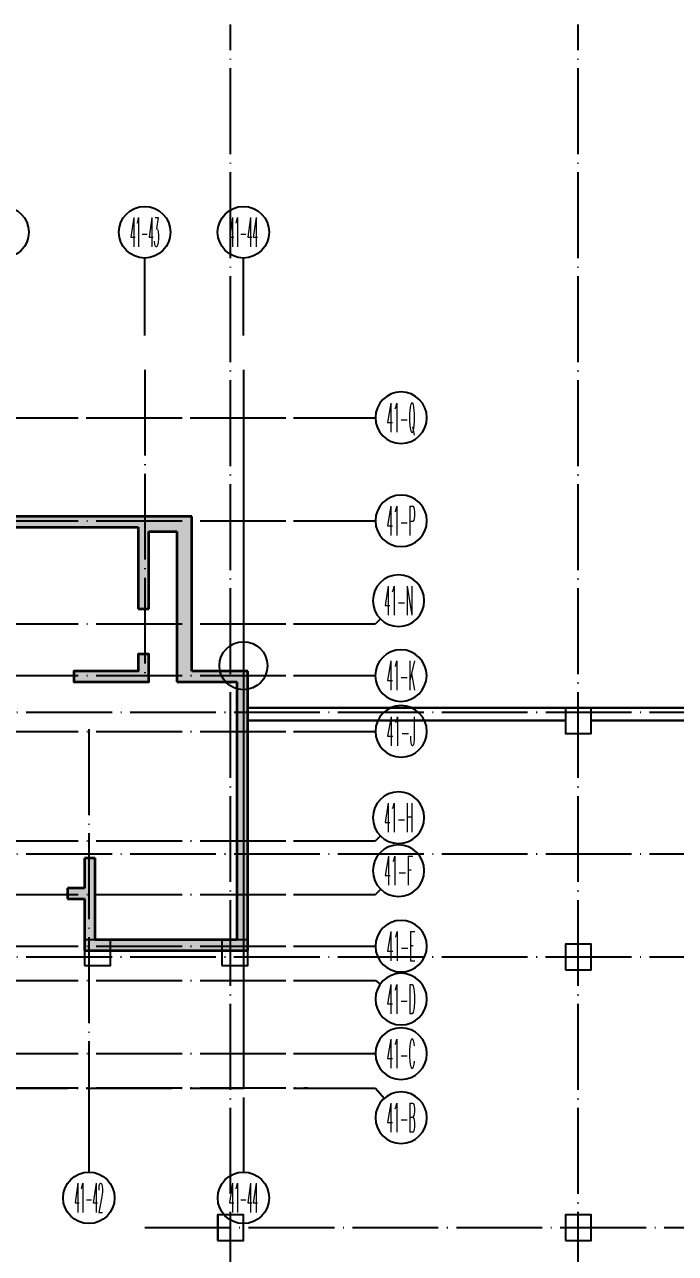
# Model space of a CAD drawing. Extents: x 115549 to 768939, y -502199 to 402497.
# Drawn here: x 383085 to 398247, y -336622 to -308022 of the extents above; entities that cross this region are included whole.
import ezdxf
from ezdxf.enums import TextEntityAlignment as Align

# ---------------------------------------------------------------- set-up
doc = ezdxf.new("R2010")
doc.units = 0
doc.header["$LTSCALE"] = 1000
doc.header["$MEASUREMENT"] = 0
doc.linetypes.add('DOTE', pattern=[2.42, 2, -0.2, 0.02, -0.2])
for name, color, linetype in [('AXIS', 3, 'Continuous'), ('AXIS_TEXT', 7, 'Continuous'), ('COLUMN', 9, 'Continuous'), ('DOTE', 16, 'DOTE')]:
    doc.layers.add(name, color=color, linetype=linetype)
for name, color, linetype, lineweight in [('renWALL', 8, 'Continuous', 9), ('WALL', 150, 'Continuous', 30), ('主楼剪力墙', 212, 'Continuous', 5), ('砼墙', 3, 'Continuous', 35)]:
    doc.layers.add(name, color=color, linetype=linetype, lineweight=lineweight)
doc.styles.add('_TCH_AXIS', font='COMPLEX', dxfattribs={"bigfont": 'GBCBIG'})
doc.styles.add('COMPLEX', font='COMPLEX')

# ---------------------------------------------------------------- blocks, each defined once
blk = doc.blocks.new('qiangzh3333')
at = {"layer": 'COLUMN', "color": 8}
blk.add_lwpolyline([(503200301, 3697180597), (503200301, 3697179997), (503200901, 3697179997), (503200901, 3697180597)], dxfattribs=at)
for points in [[(503189101, 3697174596), (503189701, 3697174596), (503189701, 3697175196), (503189101, 3697175196)], [(503192301, 3697174596), (503192901, 3697174596), (503192901, 3697175196), (503192301, 3697175196)], [(503200301, 3697174496), (503200901, 3697174496), (503200901, 3697175096), (503200301, 3697175096)], [(503192201, 3697168196), (503192801, 3697168196), (503192801, 3697168796), (503192201, 3697168796)], [(503200301, 3697168196), (503200901, 3697168196), (503200901, 3697168796), (503200301, 3697168796)]]:
    blk.add_lwpolyline(points, close=True, dxfattribs=at)
at = {"layer": 'WALL', "color": 8}
blk.add_lwpolyline([(503200301, 3697180296), (503192901, 3697180296), (503192901, 3697180596), (503200301, 3697180596), (503200301, 3697180597), (503200901, 3697180597), (503200901, 3697180596), (503207101, 3697180596), (503207101, 3697180296), (503200901, 3697180296)], dxfattribs=at)
blk = doc.blocks.new('zhuloujlqtiangchong')
at = {"layer": '主楼剪力墙'}
h = blk.add_hatch(color=253, dxfattribs=at)
h.dxf.hatch_style = 1
h.paths.add_polyline_path([(779472, 656801), (779472, 654901), (779472, 654551), (779472, 652701), (779472, 650801), (779272, 650801), (779272, 652701), (779272, 654551), (779272, 654901), (779272, 656801)], flags=16)
h.paths.add_polyline_path([(782022, 657451), (781772, 657451), (781772, 656801), (783172, 656801), (783522, 656801), (783522, 657051), (783172, 657051), (782022, 657051)], flags=17)
h.paths.add_polyline_path([(786772, 651751), (786772, 652001), (786372, 652001), (786372, 653501), (786172, 653501), (786172, 651751)], flags=17)
h.paths.add_polyline_path([(791822, 651851), (791822, 652351), (791822, 652751), (794772, 652751), (794772, 652951), (791572, 652951), (791572, 652351), (791572, 651851), (791572, 651001), (791822, 651001)], flags=17)
h.paths.add_polyline_path([(794872, 647251), (794872, 648051), (795272, 648051), (795272, 648301), (794872, 648301), (794872, 649001), (794622, 649001), (794622, 648151), (794622, 647501), (794272, 647501), (792172, 647501), (791822, 647501), (791822, 649001), (791572, 649001), (791572, 647251), (792172, 647251), (794272, 647251)])
h.paths.add_polyline_path([(803422, 655151), (803422, 655751), (800622, 655751), (800622, 655551), (803172, 655551), (803172, 655151), (803172, 653501), (803172, 653101), (803172, 651751), (804172, 651751), (804172, 652001), (803422, 652001), (803422, 653101), (803422, 653501)], flags=17)
h.paths.add_polyline_path([(798372, 647251), (798972, 647251), (801472, 647251), (802072, 647251), (802072, 649001), (802072, 650651), (802072, 651001), (802072, 651851), (802072, 652601), (802072, 653201), (800372, 653201), (798472, 653201), (798472, 653001), (800372, 653001), (801822, 653001), (801822, 652601), (801822, 651851), (801822, 651001), (801822, 650651), (801822, 649001), (801822, 647501), (801472, 647501), (798972, 647501), (798622, 647501), (798622, 648151), (798622, 649001), (798372, 649001), (798372, 648301), (797972, 648301), (797972, 648051), (798372, 648051)])
h.paths.add_polyline_path([(803272, 657551), (803272, 657751), (800722, 657751), (800722, 658251), (798322, 658251), (798322, 658851), (798122, 658851), (798122, 658051), (800522, 658051), (800522, 657551)], flags=17)
h.paths.add_polyline_path([(792922, 657851), (795622, 657851), (795622, 659351), (795422, 659351), (795422, 658051), (792722, 658051), (792722, 657751), (790172, 657751), (790172, 657551), (792922, 657551)], flags=17)
h.paths.add_polyline_path([(790272, 651751), (790272, 652851), (790272, 653501), (790272, 655151), (790272, 655551), (792822, 655551), (793572, 655551), (793572, 655751), (792822, 655751), (790022, 655751), (790022, 655151), (790022, 653501), (790022, 652851), (790022, 652001), (789272, 652001), (789272, 651751)], flags=17)
h.paths.add_polyline_path([(807272, 651751), (807272, 653501), (807072, 653501), (807072, 652001), (806672, 652001), (806672, 651751)], flags=17)
h.paths.add_polyline_path([(810272, 656801), (811672, 656801), (811672, 657451), (811422, 657451), (811422, 657051), (810272, 657051), (809922, 657051), (809922, 656801)], flags=17)
h.paths.add_polyline_path([(776972, 657451), (776722, 657451), (776722, 657051), (775572, 657051), (775222, 657051), (775222, 656801), (775572, 656801), (776972, 656801)], flags=17)
h.paths.add_polyline_path([(772572, 651751), (772572, 653501), (772372, 653501), (772372, 652001), (771972, 652001), (771972, 651751)], flags=17)
h.paths.add_polyline_path([(768722, 655751), (765922, 655751), (765172, 655751), (765172, 655551), (765922, 655551), (768472, 655551), (768472, 655151), (768472, 653501), (768472, 652851), (768472, 651751), (769472, 651751), (769472, 652001), (768722, 652001), (768722, 652851), (768722, 653501), (768722, 655151)], flags=17)
h.paths.add_polyline_path([(767172, 651851), (767172, 652351), (767172, 652951), (763972, 652951), (763972, 652751), (766922, 652751), (766922, 652351), (766922, 651851), (766922, 651001), (767172, 651001)], flags=17)
h.paths.add_polyline_path([(767172, 647251), (767172, 649001), (766922, 649001), (766922, 647501), (764472, 647501), (764122, 647501), (764122, 648151), (764122, 649001), (763872, 649001), (763872, 648301), (763472, 648301), (763472, 648051), (763872, 648051), (763872, 647251), (764472, 647251)])
h.paths.add_polyline_path([(755572, 655151), (755572, 655551), (758122, 655551), (758122, 655751), (755322, 655751), (755322, 655151), (755322, 653501), (755322, 653101), (755322, 652001), (754572, 652001), (754572, 651751), (755572, 651751), (755572, 653101), (755572, 653501)], flags=17)
h.paths.add_polyline_path([(756672, 647251), (759772, 647251), (760372, 647251), (760372, 648051), (760772, 648051), (760772, 648301), (760372, 648301), (760372, 649001), (760122, 649001), (760122, 648151), (760122, 647501), (759772, 647501), (756922, 647501), (756922, 649001), (756672, 649001)])
h.paths.add_polyline_path([(756922, 652601), (756922, 653001), (758372, 653001), (760272, 653001), (760272, 653201), (758372, 653201), (756672, 653201), (756672, 652601), (756672, 651851), (756672, 651001), (756922, 651001), (756922, 651851)], flags=17)
h.paths.add_polyline_path([(758222, 657551), (758222, 658051), (760622, 658051), (760622, 658851), (760422, 658851), (760422, 658251), (758022, 658251), (758022, 657751), (755472, 657751), (755472, 657551)], flags=17)
h.paths.add_polyline_path([(766022, 658051), (763322, 658051), (763322, 659351), (763122, 659351), (763122, 657851), (765822, 657851), (765822, 657551), (768572, 657551), (768572, 657751), (766022, 657751)], flags=17)
h.paths.add_polyline_path([(752072, 651751), (752072, 652001), (751672, 652001), (751672, 653501), (751472, 653501), (751472, 651751)], flags=17)
h.paths.add_polyline_path([(748822, 656801), (748822, 657051), (748472, 657051), (747322, 657051), (747322, 657451), (747072, 657451), (747072, 656801), (748472, 656801)], flags=17)
h.paths.add_polyline_path([(744772, 656401), (742021, 656401), (742021, 655701), (742271, 655701), (742271, 656101), (744772, 656101), (744772, 655451), (744772, 654901), (744772, 654551), (744772, 653101), (744772, 652701), (744772, 650801), (742271, 650801), (742271, 654501), (742021, 654501), (742021, 650551), (744872, 650551), (745372, 650551), (748572, 650551), (748572, 651751), (748972, 651751), (748972, 652001), (748572, 652001), (748572, 652701), (748322, 652701), (748322, 651851), (748322, 650801), (745372, 650801), (745022, 650801), (745022, 652701), (745022, 653101), (745022, 654551), (745022, 654901), (745022, 655451), (745022, 656101), (745022, 656801), (745372, 656801), (746422, 656801), (746422, 660301), (747072, 660301), (747072, 658501), (747322, 658501), (747322, 660401), (748072, 660401), (750472, 660401), (752272, 660401), (752272, 657051), (751872, 657051), (751872, 656801), (752522, 656801), (752522, 660401), (752872, 660401), (755472, 660401), (757622, 660401), (758222, 660401), (758222, 662851), (760422, 662851), (760422, 662451), (760622, 662451), (760622, 662851), (763222, 662851), (765322, 662851), (765822, 662851), (765822, 661331), (765822, 660401), (766422, 660401), (766822, 660401), (768572, 660401), (768572, 660651), (766822, 660651), (766422, 660651), (766072, 660651), (766072, 661331), (766072, 662726), (766697, 662726), (766697, 661201), (768572, 661201), (771522, 661201), (771522, 660651), (771172, 660651), (771172, 660401), (771522, 660401), (771522, 656801), (772172, 656801), (772172, 657051), (771772, 657051), (771772, 660401), (773572, 660401), (775972, 660401), (776722, 660401), (776722, 658501), (776972, 658501), (776972, 660301), (777622, 660301), (777622, 656801), (778672, 656801), (779022, 656801), (779022, 654901), (779022, 654551), (779022, 652701), (779022, 650801), (778672, 650801), (775722, 650801), (775722, 651851), (775722, 652701), (775472, 652701), (775472, 652001), (775072, 652001), (775072, 651751), (775472, 651751), (775472, 650551), (778672, 650551), (779172, 650551), (779572, 650551), (780072, 650551), (783272, 650551), (783272, 651751), (783672, 651751), (783672, 652001), (783272, 652001), (783272, 652701), (783022, 652701), (783022, 651851), (783022, 650801), (780072, 650801), (779722, 650801), (779722, 652701), (779722, 654551), (779722, 654901), (779722, 656801), (780072, 656801), (781122, 656801), (781122, 660301), (781772, 660301), (781772, 658501), (782022, 658501), (782022, 660401), (782772, 660401), (785172, 660401), (786972, 660401), (786972, 657051), (786572, 657051), (786572, 656801), (787222, 656801), (787222, 660401), (787572, 660401), (787572, 660651), (787222, 660651), (787222, 661201), (790172, 661201), (792047, 661201), (792047, 662726), (792672, 662726), (792672, 661331), (792672, 660651), (792322, 660651), (791922, 660651), (790172, 660651), (790172, 660401), (791922, 660401), (792322, 660401), (792922, 660401), (792922, 661331), (792922, 662851), (793422, 662851), (795522, 662851), (798122, 662851), (798122, 662451), (798322, 662451), (798322, 662851), (800522, 662851), (800522, 660401), (801122, 660401), (803272, 660401), (805872, 660401), (806222, 660401), (806222, 656801), (806872, 656801), (806872, 657051), (806472, 657051), (806472, 660401), (808272, 660401), (810672, 660401), (811422, 660401), (811422, 658501), (811672, 658501), (811672, 660301), (812322, 660301), (812322, 656801), (813372, 656801), (813722, 656801), (813722, 655903), (813722, 655451), (813722, 654901), (813722, 654551), (813722, 653101), (813722, 652701), (813722, 650801), (810422, 650801), (810422, 651851), (810422, 652701), (810172, 652701), (810172, 652001), (809772, 652001), (809772, 651751), (810172, 651751), (810172, 650551), (813972, 650551), (813972, 652701), (813972, 653101), (813972, 654551), (813972, 654901), (813972, 655451), (813972, 657051), (813372, 657051), (812672, 657051), (812672, 660651), (811572, 660651), (810672, 660651), (808272, 660651), (806372, 660651), (805872, 660651), (803272, 660651), (801122, 660651), (800822, 660651), (800822, 663151), (798222, 663151), (795522, 663151), (793422, 663151), (792672, 663151), (792672, 663076), (791697, 663076), (791697, 661451), (790172, 661451), (786972, 661451), (786972, 660651), (785172, 660651), (782772, 660651), (781872, 660651), (780772, 660651), (780772, 657051), (780072, 657051), (779572, 657051), (779172, 657051), (778672, 657051), (777972, 657051), (777972, 660651), (776872, 660651), (775972, 660651), (773572, 660651), (771772, 660651), (771772, 661451), (768572, 661451), (767047, 661451), (767047, 663076), (766072, 663076), (766072, 663151), (765322, 663151), (763222, 663151), (760522, 663151), (757922, 663151), (757922, 660651), (757622, 660651), (755472, 660651), (752872, 660651), (752372, 660651), (750472, 660651), (748072, 660651), (747172, 660651), (746072, 660651), (746072, 657051), (745372, 657051), (744772, 657051)])
blk = doc.blocks.new('_AXISO')
blk.add_circle((0, 0), 0.5)
at = {"layer": 'AXIS_TEXT', "style": 'COMPLEX', "width": 1.041667}
blk.add_attdef('A', text='', height=0.56, dxfattribs=at).set_placement((-0.25, -0.28), (0.25, -0.28), align=Align.FIT)
blk = doc.blocks.new('asdgaaa')
at = {"layer": 'AXIS'}
for p, q in [((1178746, 1265416), (1178746, 1263878)), ((1182346, 1265416), (1182346, 1263878))]:
    blk.add_line(p, q, dxfattribs=at)
ref = blk.add_blockref('_AXISO', (1178746, 1263278), dxfattribs=dict(at, xscale=1200, yscale=1200, zscale=1200))
ref.add_attrib('A', '41-42', dxfattribs={"layer": 'AXIS_TEXT', "height": 678.8, "style": '_TCH_AXIS', "width": 0.216495}).set_placement((1178406, 1262939), (1179085, 1262939), align=Align.FIT)
ref = blk.add_blockref('_AXISO', (1182346, 1263278), dxfattribs=dict(at, xscale=1200, yscale=1200, zscale=1200))
ref.add_attrib('A', '41-44', dxfattribs={"layer": 'AXIS_TEXT', "height": 678.8, "style": '_TCH_AXIS', "width": 0.212121}).set_placement((1182006, 1262939), (1182685, 1262939), align=Align.FIT)
blk = doc.blocks.new('42-2')
at = {"layer": 'AXIS'}
for p, q in [((2328912, -1134757), (2330819, -1134757)), ((2328912, -1137157), (2330819, -1137157)), ((2328912, -1139557), (2330819, -1139557)), ((2330936, -1139440), (2330819, -1139557)), ((2328912, -1140757), (2330819, -1140757)), ((2328912, -1142057), (2330819, -1142057)), ((2330936, -1144490), (2330819, -1144607)), ((2328912, -1144607), (2330819, -1144607)), ((2328912, -1145857), (2330819, -1145857)), ((2330945, -1145731), (2330819, -1145857)), ((2328912, -1147057), (2330819, -1147057)), ((2328912, -1147857), (2330819, -1147857)), ((2330819, -1147857), (2330932, -1147938)), ((2328912, -1149557), (2330819, -1149557)), ((2328912, -1150357), (2330819, -1150357)), ((2330819, -1150357), (2331026, -1150595))]:
    blk.add_line(p, q, dxfattribs=at)
ref = blk.add_blockref('_AXISO', (2331419, -1134757), dxfattribs=dict(at, xscale=-1200, yscale=1200, zscale=1200))
ref.add_attrib('A', '41-Q', dxfattribs={"layer": 'AXIS_TEXT', "height": 678.8, "style": '_TCH_AXIS', "width": 0.269231}).set_placement((2331079, -1135096), (2331758, -1135096), align=Align.FIT)
ref = blk.add_blockref('_AXISO', (2331419, -1137157), dxfattribs=dict(at, xscale=-1200, yscale=1200, zscale=1200))
ref.add_attrib('A', '41-P', dxfattribs={"layer": 'AXIS_TEXT', "height": 678.8, "style": '_TCH_AXIS', "width": 0.265823}).set_placement((2331079, -1137496), (2331758, -1137496), align=Align.FIT)
ref = blk.add_blockref('_AXISO', (2331360, -1139015), dxfattribs=dict(at, xscale=-1200, yscale=1200, zscale=1200))
ref.add_attrib('A', '41-N', dxfattribs={"layer": 'AXIS_TEXT', "height": 678.8, "style": '_TCH_AXIS', "width": 0.259259}).set_placement((2331021, -1139355), (2331700, -1139355), align=Align.FIT)
ref = blk.add_blockref('_AXISO', (2331415, -1140758), dxfattribs=dict(at, xscale=-1200, yscale=1200, zscale=1200))
ref.add_attrib('A', '41-K', dxfattribs={"layer": 'AXIS_TEXT', "height": 678.8, "style": '_TCH_AXIS', "width": 0.259259}).set_placement((2331075, -1141097), (2331754, -1141097), align=Align.FIT)
ref = blk.add_blockref('_AXISO', (2331419, -1142057), dxfattribs=dict(at, xscale=-1200, yscale=1200, zscale=1200))
ref.add_attrib('A', '41-J', dxfattribs={"layer": 'AXIS_TEXT', "height": 678.8, "style": '_TCH_AXIS', "width": 0.287671}).set_placement((2331079, -1142396), (2331758, -1142396), align=Align.FIT)
ref = blk.add_blockref('_AXISO', (2331360, -1144065), dxfattribs=dict(at, xscale=-1200, yscale=1200, zscale=1200))
ref.add_attrib('A', '41-H', dxfattribs={"layer": 'AXIS_TEXT', "height": 678.8, "style": '_TCH_AXIS', "width": 0.256098}).set_placement((2331021, -1144405), (2331700, -1144405), align=Align.FIT)
ref = blk.add_blockref('_AXISO', (2331360, -1145298), dxfattribs=dict(at, xscale=-1200, yscale=1200, zscale=1200))
ref.add_attrib('A', '41-F', dxfattribs={"layer": 'AXIS_TEXT', "height": 678.8, "style": '_TCH_AXIS', "width": 0.269231}).set_placement((2331021, -1145637), (2331700, -1145637), align=Align.FIT)
ref = blk.add_blockref('_AXISO', (2331419, -1147057), dxfattribs=dict(at, xscale=-1200, yscale=1200, zscale=1200))
ref.add_attrib('A', '41-E', dxfattribs={"layer": 'AXIS_TEXT', "height": 678.8, "style": '_TCH_AXIS', "width": 0.269231}).set_placement((2331079, -1147396), (2331758, -1147396), align=Align.FIT)
ref = blk.add_blockref('_AXISO', (2331419, -1148288), dxfattribs=dict(at, xscale=-1200, yscale=1200, zscale=1200))
ref.add_attrib('A', '41-D', dxfattribs={"layer": 'AXIS_TEXT', "height": 678.8, "style": '_TCH_AXIS', "width": 0.265823}).set_placement((2331079, -1148627), (2331758, -1148627), align=Align.FIT)
ref = blk.add_blockref('_AXISO', (2331419, -1149557), dxfattribs=dict(at, xscale=-1200, yscale=1200, zscale=1200))
ref.add_attrib('A', '41-C', dxfattribs={"layer": 'AXIS_TEXT', "height": 678.8, "style": '_TCH_AXIS', "width": 0.272727}).set_placement((2331079, -1149896), (2331758, -1149896), align=Align.FIT)
ref = blk.add_blockref('_AXISO', (2331419, -1151049), dxfattribs=dict(at, xscale=-1200, yscale=1200, zscale=1200))
ref.add_attrib('A', '41-B', dxfattribs={"layer": 'AXIS_TEXT', "height": 678.8, "style": '_TCH_AXIS', "width": 0.265823}).set_placement((2331079, -1151388), (2331758, -1151388), align=Align.FIT)
blk = doc.blocks.new('41-3')
at = {"layer": 'AXIS'}
for p, q in [((2324876, -1135068), (2324876, -1133267)), ((2327176, -1135068), (2327176, -1133267))]:
    blk.add_line(p, q, dxfattribs=at)
ref = blk.add_blockref('_AXISO', (2321576, -1132667), dxfattribs=dict(at, xscale=1200, yscale=1200, zscale=1200))
ref.add_attrib('A', '41-41', dxfattribs={"layer": 'AXIS_TEXT', "height": 678.8, "style": '_TCH_AXIS', "width": 0.228261}).set_placement((2321237, -1133006), (2321915, -1133006), align=Align.FIT)
ref = blk.add_blockref('_AXISO', (2324876, -1132667), dxfattribs=dict(at, xscale=1200, yscale=1200, zscale=1200))
ref.add_attrib('A', '41-43', dxfattribs={"layer": 'AXIS_TEXT', "height": 678.8, "style": '_TCH_AXIS', "width": 0.216495}).set_placement((2324537, -1133006), (2325215, -1133006), align=Align.FIT)
ref = blk.add_blockref('_AXISO', (2327176, -1132667), dxfattribs=dict(at, xscale=1200, yscale=1200, zscale=1200))
ref.add_attrib('A', '41-44', dxfattribs={"layer": 'AXIS_TEXT', "height": 678.8, "style": '_TCH_AXIS', "width": 0.212121}).set_placement((2326837, -1133006), (2327515, -1133006), align=Align.FIT)
blk = doc.blocks.new('gangjinhunningtuqiang')
at = {"layer": '砼墙', "color": 8}
for p, q in [((810672, 660651), (808272, 660651)), ((808272, 660401), (810672, 660401)), ((811572, 660651), (810672, 660651)), ((810672, 660401), (811422, 660401)), ((811422, 660401), (811422, 658501)), ((812672, 660651), (811572, 660651)), ((812672, 657051), (812672, 660651)), ((811672, 658501), (811672, 660301)), ((811672, 660301), (812322, 660301)), ((812322, 660301), (812322, 656801)), ((811422, 658501), (811672, 658501)), ((813372, 657051), (812672, 657051)), ((813972, 657051), (813372, 657051)), ((813972, 655451), (813972, 657051)), ((812322, 656801), (813372, 656801)), ((813372, 656801), (813722, 656801)), ((813722, 656801), (813722, 655903)), ((813722, 655903), (813722, 655451)), ((813722, 655451), (813722, 654901)), ((813972, 654901), (813972, 655451)), ((813722, 654901), (813722, 654551)), ((813972, 654551), (813972, 654901)), ((813722, 654551), (813722, 653101)), ((813972, 653101), (813972, 654551)), ((813722, 653101), (813722, 652701)), ((813972, 652701), (813972, 653101)), ((810422, 652701), (810172, 652701)), ((810172, 652701), (810172, 652001)), ((810422, 651851), (810422, 652701)), ((813722, 652701), (813722, 650801)), ((813972, 650551), (813972, 652701)), ((810172, 652001), (809772, 652001)), ((809772, 652001), (809772, 651751)), ((810422, 650801), (810422, 651851)), ((809772, 651751), (810172, 651751)), ((810172, 651751), (810172, 650551)), ((813722, 650801), (810422, 650801)), ((810172, 650551), (813972, 650551))]:
    blk.add_line(p, q, dxfattribs=at)
blk.add_lwpolyline([(810272, 656801), (811672, 656801), (811672, 657451), (811422, 657451), (811422, 657051), (810272, 657051), (809922, 657051), (809922, 656801)], close=True, dxfattribs=at)
blk = doc.blocks.new('saaaa')
at = {"layer": 'COLUMN', "color": 8}
for p, q in [((504867990, 3696241394), (504867990, 3696240794)), ((504868590, 3696240794), (504868590, 3696241394)), ((504867990, 3696240794), (504868590, 3696240794)), ((504857390, 3696235993), (504856790, 3696235993)), ((504856790, 3696235993), (504856790, 3696235393)), ((504857390, 3696235393), (504857390, 3696235993)), ((504860590, 3696235993), (504859990, 3696235993)), ((504859990, 3696235993), (504859990, 3696235393)), ((504860590, 3696235393), (504860590, 3696235993)), ((504868590, 3696235893), (504867990, 3696235893)), ((504867990, 3696235893), (504867990, 3696235293)), ((504868590, 3696235293), (504868590, 3696235893)), ((504856790, 3696235393), (504857390, 3696235393)), ((504859990, 3696235393), (504860590, 3696235393)), ((504867990, 3696235293), (504868590, 3696235293)), ((504860490, 3696229593), (504859890, 3696229593)), ((504859890, 3696229593), (504859890, 3696228993)), ((504860490, 3696228993), (504860490, 3696229593)), ((504868590, 3696229593), (504867990, 3696229593)), ((504867990, 3696229593), (504867990, 3696228993)), ((504868590, 3696228993), (504868590, 3696229593)), ((504859890, 3696228993), (504860490, 3696228993)), ((504867990, 3696228993), (504868590, 3696228993))]:
    blk.add_line(p, q, dxfattribs=at)
at = {"layer": 'WALL', "color": 8}
for p, q in [((504860590, 3696241093), (504860590, 3696241393)), ((504860590, 3696241393), (504867990, 3696241393)), ((504867990, 3696241393), (504867990, 3696241393)), ((504867990, 3696241393), (504868590, 3696241393)), ((504868590, 3696241393), (504868590, 3696241393)), ((504868590, 3696241393), (504874790, 3696241393)), ((504867990, 3696241093), (504860590, 3696241093)), ((504874790, 3696241093), (504868590, 3696241093))]:
    blk.add_line(p, q, dxfattribs=at)
blk = doc.blocks.new('41-19')
at = {"layer": 'DOTE', "color": 8}
for p, q in [((1610938, -716628), (1610938, -723845)), ((1613238, -716628), (1613238, -734217)), ((1542049, -717745), (1614738, -717745)), ((1542049, -720145), (1614738, -720145)), ((1542049, -722545), (1616076, -722545)), ((1542049, -723745), (1614738, -723745)), ((1609638, -724995), (1609638, -734217)), ((1542049, -725045), (1614738, -725045)), ((1542049, -727595), (1616076, -727595)), ((1542049, -728845), (1614738, -728845)), ((1542049, -730045), (1614738, -730045)), ((1542049, -730845), (1614738, -730845)), ((1542049, -732545), (1614738, -732545)), ((1542049, -733345), (1614738, -733345))]:
    blk.add_line(p, q, dxfattribs=at)

msp = doc.modelspace()

# ---------------------------------------------------------------- linework, layer by layer
msp.add_circle((388183.2, -322943.6), 559.6)
at = {"layer": 'DOTE', "color": 1}
for p, q in [((387883.3, -422356.5), (387883.3, -308021.8)), ((395983.3, -422356.5), (395983.3, -308021.8)), ((319183.2, -317171.9), (388183.2, -317171.9)), ((388183.2, -317171.9), (388183.2, -332771.9)), ((225824.4, -324021.8), (681174.4, -324021.8)), ((225824.4, -327321.8), (452683.3, -327321.8)), ((281483.3, -329721.8), (452683.3, -329721.8)), ((319183.2, -332771.9), (388183.2, -332771.9)), ((385883.3, -336021.8), (452683.3, -336021.8))]:
    msp.add_line(p, q, dxfattribs=at)

# ---------------------------------------------------------------- block references
for name, p in [('41-3', (-1938992.8, 819812.2)), ('saaaa', (-504472306.5, -3696565314.4)), ('41-19', (-1225054.6, 400573.5)), ('42-2', (-1939562.6, 817585)), ('asdgaaa', (-794162.5, -1598607))]:
    msp.add_blockref(name, p)
at = {"layer": 'renWALL', "color": 8}
msp.add_blockref('qiangzh3333', (-502804617.7, -3697504518), dxfattribs=at)
at = {"layer": '砼墙', "color": 3}
msp.add_blockref('zhuloujlqtiangchong', (-425688.9, -980122.8), dxfattribs=at)
at = {"layer": '砼墙'}
msp.add_blockref('gangjinhunningtuqiang', (-425688.9, -980122.8), dxfattribs=at)

doc.saveas('drawing.dxf')
